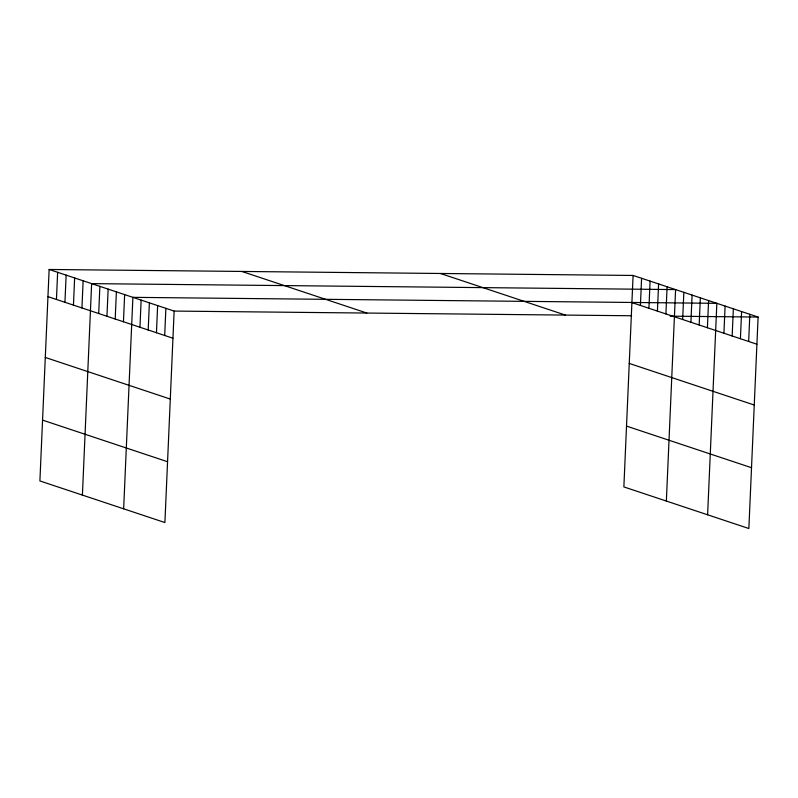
<?xml version="1.0" encoding="UTF-8"?>
<svg xmlns="http://www.w3.org/2000/svg" width="798" height="798" viewBox="0 0 798 798"><rect width="100%" height="100%" fill="white"/><g stroke="black" fill="none" stroke-linecap="round" stroke-linejoin="round"><path stroke-width="1.2" d="M49.137 269.475L39.9 480.945L164.907 522.55L174.134 311.08L49.137 269.475L633.093 275.45L758.1 317.055L748.863 528.525L623.866 486.92L633.093 275.45M56.449 299.459L57.636 272.308M64.947 302.292L66.134 275.13M73.446 305.115L74.633 277.963M81.945 307.948L83.132 280.786M82.403 495.089L91.63 283.619L675.597 289.594L666.36 501.064M98.703 313.524L99.88 286.362M106.952 316.267L108.139 289.115M115.201 319.01L116.388 291.859M123.451 321.764L124.638 294.602M123.65 508.815L132.887 297.345L716.853 303.33L707.617 514.8M139.949 327.25L141.136 300.098M148.199 330.003L149.386 302.841M156.448 332.746L157.635 305.584M164.697 335.489L165.884 308.327M640.415 305.435L641.592 278.283M648.914 308.267L650.101 281.105M657.412 311.1L658.599 283.938M665.911 313.923L667.098 286.771M682.659 319.499L683.846 292.337M690.908 322.242L692.095 295.09M699.158 324.995L700.345 297.834M707.417 327.739L708.594 300.577M723.916 333.225L725.103 306.073M732.165 335.978L733.352 308.816M740.414 338.721L741.601 311.559M748.664 341.464L749.851 314.312M174.134 311.08L631.637 315.759M670.18 316.158L758.1 317.055M631.906 302.612L756.913 344.217M440.386 273.475L565.393 315.08M629.253 363.429L754.26 405.035M241.844 271.45L366.841 313.045M626.52 426.102L751.526 467.708M47.95 296.637L172.947 338.232M45.296 357.454L170.293 399.06M42.553 420.117L167.56 461.723"/></g></svg>
